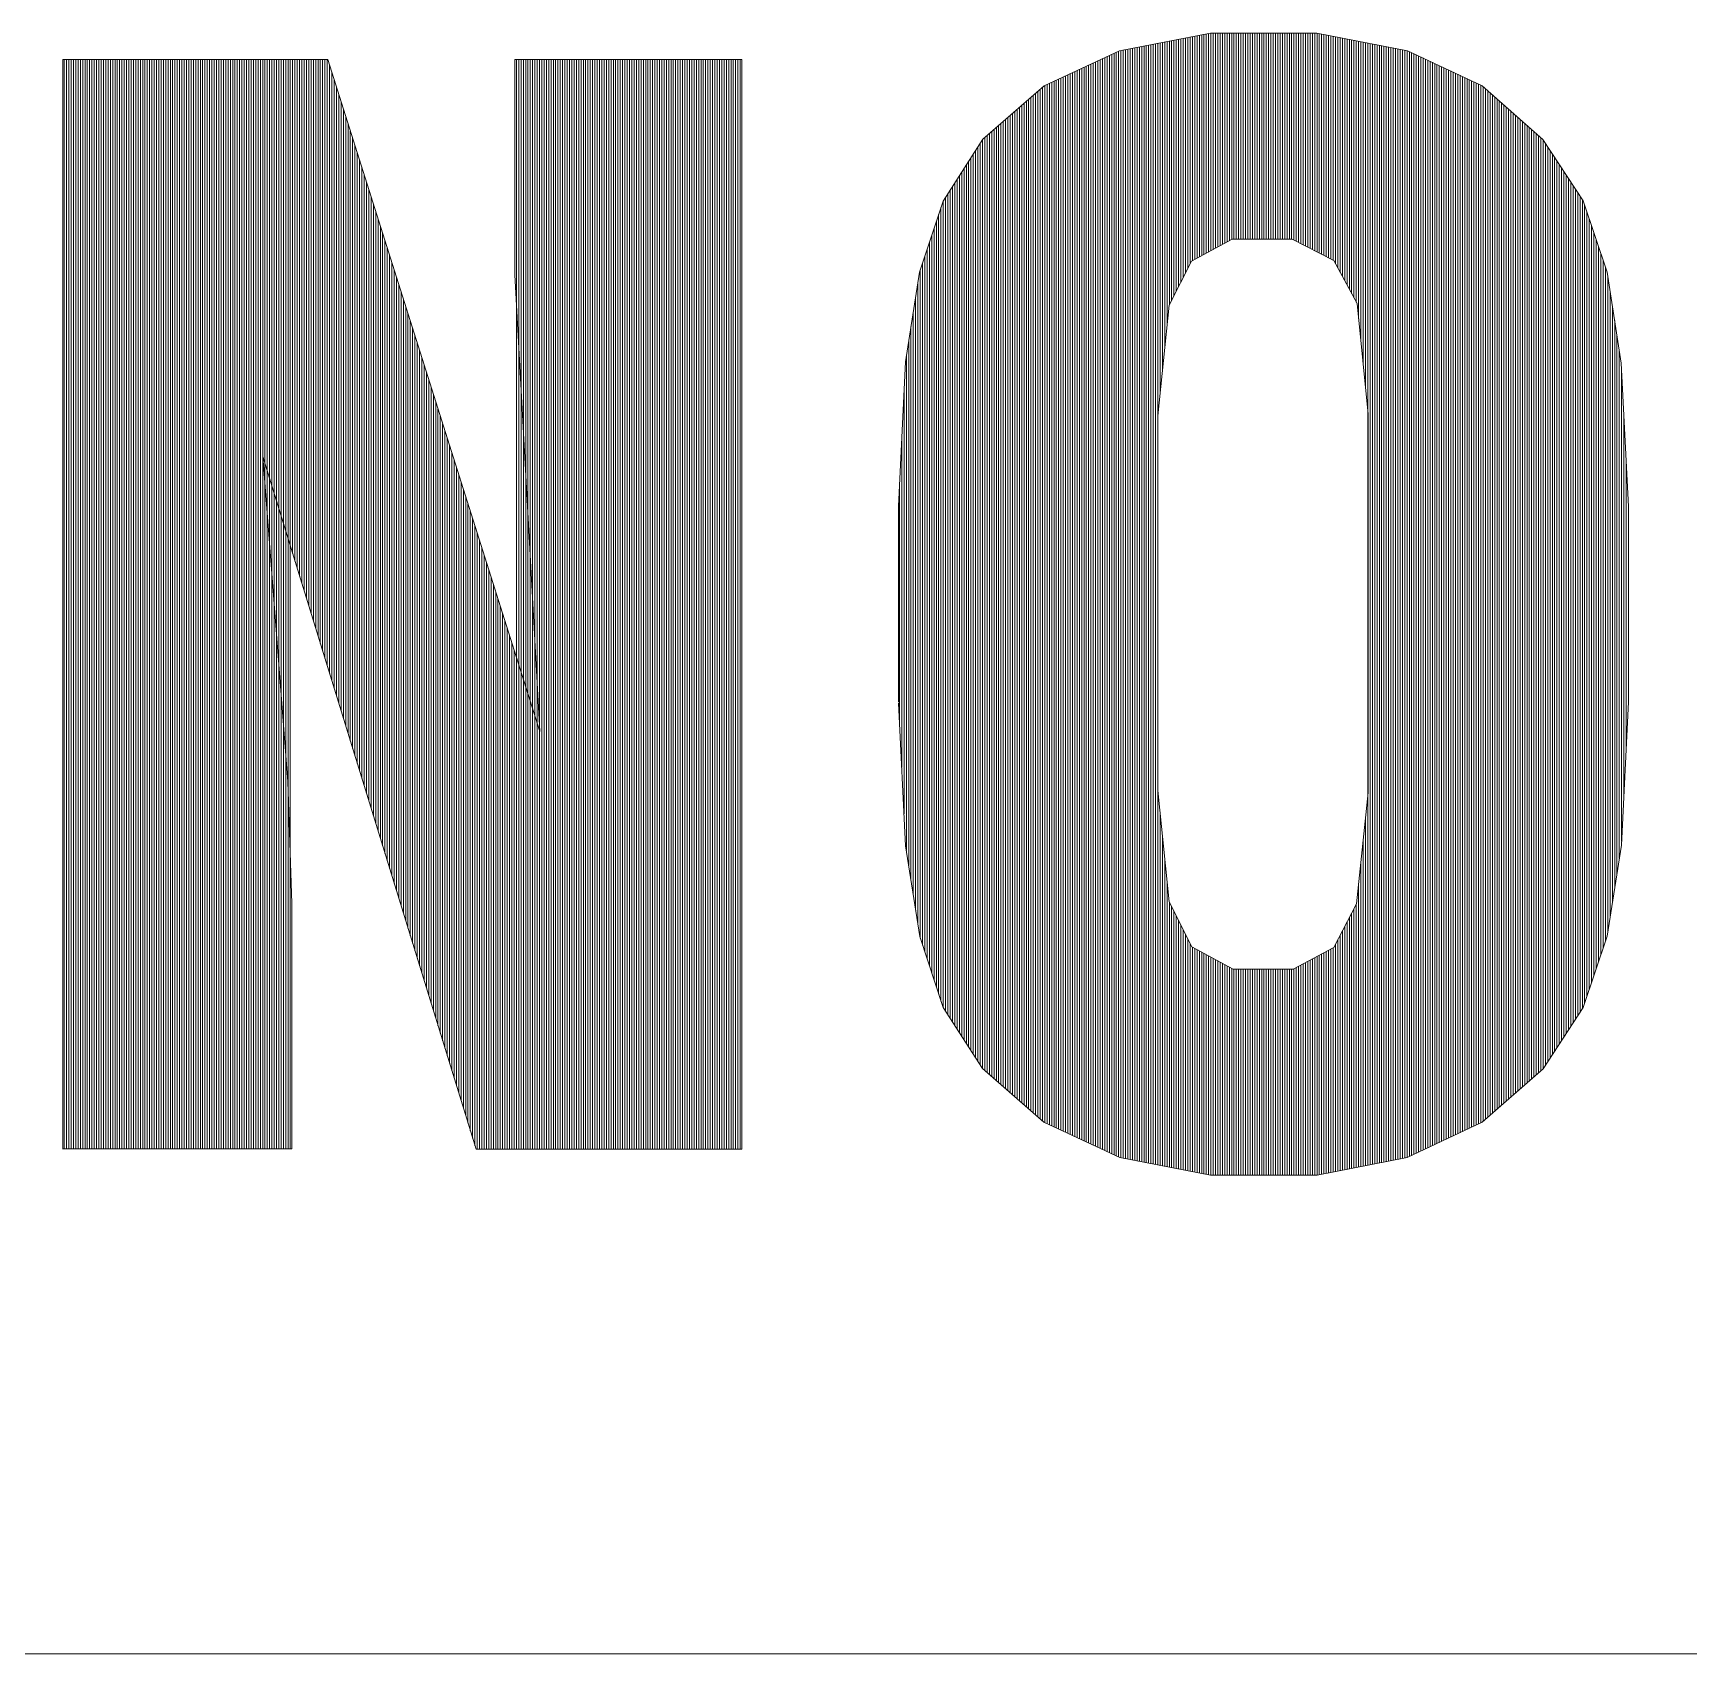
# Model space of a CAD drawing. Header units: millimetres. Extents: x -753 to 90, y 56274 to 56868.
# Drawn here: x -32.506 to -28.74, y 56334.714 to 56338.4 of the extents above; entities that cross this region are included whole.
import ezdxf

# ---------------------------------------------------------------- set-up
doc = ezdxf.new("R2010")
doc.units = ezdxf.units.MM
doc.linetypes.add('XKITLINE00', pattern=[0])
doc.layers.add('Outro tipo de objeto', color=7, linetype='Continuous', lineweight=0)

msp = doc.modelspace()

# ---------------------------------------------------------------- linework, layer by layer
at = {"layer": 'Outro tipo de objeto', "color": 7, "linetype": 'XKITLINE00', "lineweight": 0}
for p, q in [((-30.0349, 56338.3595), (-29.8282, 56338.3998)), ((-29.8901, 56337.8443), (-29.8901, 56338.3877)), ((-29.8849, 56337.8546), (-29.8849, 56338.3887)), ((-29.8796, 56337.8649), (-29.8796, 56338.3898)), ((-29.8744, 56337.8752), (-29.8744, 56338.3908)), ((-29.8691, 56337.8826), (-29.8691, 56338.3918)), ((-29.8639, 56337.8855), (-29.8639, 56338.3928)), ((-29.8586, 56337.8883), (-29.8586, 56338.3939)), ((-29.8534, 56337.8911), (-29.8534, 56338.3949)), ((-29.8481, 56337.8939), (-29.8481, 56338.3959)), ((-29.8429, 56337.8968), (-29.8429, 56338.3969)), ((-29.8376, 56337.8996), (-29.8376, 56338.398)), ((-29.8324, 56337.9024), (-29.8324, 56338.399)), ((-29.8282, 56338.3998), (-29.5865, 56338.3998)), ((-29.8272, 56337.9052), (-29.8272, 56338.3998)), ((-29.8219, 56337.9081), (-29.8219, 56338.3998)), ((-29.8167, 56337.9109), (-29.8167, 56338.3998)), ((-29.8114, 56337.9137), (-29.8114, 56338.3998)), ((-29.8062, 56337.9166), (-29.8062, 56338.3998)), ((-29.8009, 56337.9194), (-29.8009, 56338.3998)), ((-29.7957, 56337.9222), (-29.7957, 56338.3998)), ((-29.7904, 56337.925), (-29.7904, 56338.3998)), ((-29.7852, 56337.9279), (-29.7852, 56338.3998)), ((-29.7799, 56337.9307), (-29.7799, 56338.3998)), ((-29.7747, 56337.9312), (-29.7747, 56338.3998)), ((-29.7694, 56337.9312), (-29.7694, 56338.3998)), ((-29.7642, 56337.9312), (-29.7642, 56338.3998)), ((-29.7589, 56337.9312), (-29.7589, 56338.3998)), ((-29.7537, 56337.9312), (-29.7537, 56338.3998)), ((-29.7485, 56337.9312), (-29.7485, 56338.3998)), ((-29.7432, 56337.9312), (-29.7432, 56338.3998)), ((-29.738, 56337.9312), (-29.738, 56338.3998)), ((-29.7327, 56337.9312), (-29.7327, 56338.3998)), ((-29.7275, 56337.9312), (-29.7275, 56338.3998)), ((-29.7222, 56337.9312), (-29.7222, 56338.3998)), ((-29.717, 56337.9312), (-29.717, 56338.3998)), ((-29.7117, 56337.9312), (-29.7117, 56338.3998)), ((-29.7065, 56337.9312), (-29.7065, 56338.3998)), ((-29.7012, 56337.9312), (-29.7012, 56338.3998)), ((-29.696, 56337.9312), (-29.696, 56338.3998)), ((-29.6907, 56337.9312), (-29.6907, 56338.3998)), ((-29.6855, 56337.9312), (-29.6855, 56338.3998)), ((-29.6802, 56337.9312), (-29.6802, 56338.3998)), ((-29.675, 56337.9312), (-29.675, 56338.3998)), ((-29.6697, 56337.9312), (-29.6697, 56338.3998)), ((-29.6645, 56337.9312), (-29.6645, 56338.3998)), ((-29.6593, 56337.9312), (-29.6593, 56338.3998)), ((-29.654, 56337.9312), (-29.654, 56338.3998)), ((-29.6488, 56337.9312), (-29.6488, 56338.3998)), ((-29.6435, 56337.9312), (-29.6435, 56338.3998)), ((-29.6383, 56337.9291), (-29.6383, 56338.3998)), ((-29.633, 56337.9264), (-29.633, 56338.3998)), ((-29.6278, 56337.9237), (-29.6278, 56338.3998)), ((-29.6225, 56337.921), (-29.6225, 56338.3998)), ((-29.6173, 56337.9183), (-29.6173, 56338.3998)), ((-29.612, 56337.9156), (-29.612, 56338.3998)), ((-29.6068, 56337.9129), (-29.6068, 56338.3998)), ((-29.6015, 56337.9102), (-29.6015, 56338.3998)), ((-29.5963, 56337.9075), (-29.5963, 56338.3998)), ((-29.591, 56337.9048), (-29.591, 56338.3998)), ((-29.5865, 56338.3998), (-29.3797, 56338.3598)), ((-29.5858, 56337.9021), (-29.5858, 56338.3997)), ((-29.5806, 56338.3986), (-29.5806, 56338.3986)), ((-29.5806, 56337.8994), (-29.5806, 56338.3986)), ((-29.5753, 56337.8966), (-29.5753, 56338.3976)), ((-29.5701, 56337.8939), (-29.5701, 56338.3966)), ((-29.5648, 56337.8912), (-29.5648, 56338.3956)), ((-29.5596, 56337.8885), (-29.5596, 56338.3946)), ((-29.5543, 56337.8858), (-29.5543, 56338.3936)), ((-29.5491, 56337.8831), (-29.5491, 56338.3926)), ((-29.5438, 56337.8751), (-29.5438, 56338.3915)), ((-29.5386, 56337.8654), (-29.5386, 56338.3905)), ((-29.5386, 56338.3905), (-29.5386, 56338.3905)), ((-29.5333, 56337.8558), (-29.5333, 56338.3895)), ((-29.5333, 56338.3895), (-29.5333, 56338.3895)), ((-29.5281, 56337.8462), (-29.5281, 56338.3885)), ((-30.2063, 56338.2799), (-30.0349, 56338.3595)), ((-30.0528, 56335.8515), (-30.0528, 56338.3512)), ((-30.0475, 56335.8491), (-30.0475, 56338.3537)), ((-30.0423, 56335.8466), (-30.0423, 56338.3561)), ((-30.037, 56335.8442), (-30.037, 56338.3585)), ((-30.0318, 56335.8425), (-30.0318, 56338.3601)), ((-30.0265, 56335.8415), (-30.0265, 56338.3611)), ((-30.0213, 56335.8404), (-30.0213, 56338.3622)), ((-30.016, 56338.3632), (-30.016, 56338.3632)), ((-30.016, 56335.8394), (-30.016, 56338.3632)), ((-30.0108, 56335.8384), (-30.0108, 56338.3642)), ((-30.0056, 56335.8374), (-30.0056, 56338.3652)), ((-30.0003, 56338.3662), (-30.0003, 56338.3662)), ((-30.0003, 56335.8363), (-30.0003, 56338.3662)), ((-29.9951, 56335.8353), (-29.9951, 56338.3673)), ((-29.9898, 56335.8343), (-29.9898, 56338.3683)), ((-29.9846, 56335.8333), (-29.9846, 56338.3693)), ((-29.9793, 56335.8322), (-29.9793, 56338.3703)), ((-29.9741, 56335.8312), (-29.9741, 56338.3714)), ((-29.9688, 56335.8302), (-29.9688, 56338.3724)), ((-29.9636, 56335.8292), (-29.9636, 56338.3734)), ((-29.9583, 56335.8281), (-29.9583, 56338.3744)), ((-29.9531, 56338.3755), (-29.9531, 56338.3755)), ((-29.9531, 56335.8271), (-29.9531, 56338.3755)), ((-29.9478, 56335.8261), (-29.9478, 56338.3765)), ((-29.9426, 56337.5805), (-29.9426, 56338.3775)), ((-29.9373, 56337.6322), (-29.9373, 56338.3785)), ((-29.9321, 56337.6839), (-29.9321, 56338.3795)), ((-29.9321, 56338.3795), (-29.9321, 56338.3795)), ((-29.9268, 56337.7355), (-29.9268, 56338.3806)), ((-29.9216, 56337.7825), (-29.9216, 56338.3816)), ((-29.9164, 56337.7928), (-29.9164, 56338.3826)), ((-29.9111, 56337.8031), (-29.9111, 56338.3836)), ((-29.9111, 56338.3836), (-29.9111, 56338.3836)), ((-29.9059, 56337.8134), (-29.9059, 56338.3847)), ((-29.9006, 56337.8237), (-29.9006, 56338.3857)), ((-29.8954, 56337.834), (-29.8954, 56338.3867)), ((-29.8954, 56338.3867), (-29.8954, 56338.3867)), ((-29.5228, 56337.8365), (-29.5228, 56338.3875)), ((-29.5176, 56337.8269), (-29.5176, 56338.3865)), ((-29.5123, 56337.8172), (-29.5123, 56338.3855)), ((-29.5071, 56337.8076), (-29.5071, 56338.3844)), ((-29.5018, 56337.7979), (-29.5018, 56338.3834)), ((-29.4966, 56337.7883), (-29.4966, 56338.3824)), ((-29.4966, 56338.3824), (-29.4966, 56338.3824)), ((-29.4914, 56337.7501), (-29.4914, 56338.3814)), ((-29.4914, 56338.3814), (-29.4914, 56338.3814)), ((-29.4861, 56337.6978), (-29.4861, 56338.3804)), ((-29.4809, 56337.6455), (-29.4809, 56338.3794)), ((-29.4809, 56338.3794), (-29.4809, 56338.3794)), ((-29.4756, 56337.5932), (-29.4756, 56338.3784)), ((-29.4704, 56335.8255), (-29.4704, 56338.3773)), ((-29.4651, 56335.8265), (-29.4651, 56338.3763)), ((-29.4599, 56335.8275), (-29.4599, 56338.3753)), ((-29.4546, 56335.8286), (-29.4546, 56338.3743)), ((-29.4494, 56335.8296), (-29.4494, 56338.3733)), ((-29.4441, 56335.8306), (-29.4441, 56338.3723)), ((-29.4389, 56335.8317), (-29.4389, 56338.3713)), ((-29.4336, 56335.8327), (-29.4336, 56338.3702)), ((-29.4284, 56335.8337), (-29.4284, 56338.3692)), ((-29.4231, 56335.8348), (-29.4231, 56338.3682)), ((-29.4179, 56335.8358), (-29.4179, 56338.3672)), ((-29.4126, 56335.8369), (-29.4126, 56338.3662)), ((-29.4074, 56335.8379), (-29.4074, 56338.3652)), ((-29.4022, 56335.8389), (-29.4022, 56338.3642)), ((-29.3969, 56335.84), (-29.3969, 56338.3631)), ((-29.3917, 56335.841), (-29.3917, 56338.3621)), ((-29.3864, 56335.842), (-29.3864, 56338.3611)), ((-29.3812, 56335.8431), (-29.3812, 56338.3601)), ((-29.3797, 56338.3598), (-29.2099, 56338.2801)), ((-29.3759, 56335.8454), (-29.3759, 56338.3581)), ((-29.3707, 56335.8478), (-29.3707, 56338.3556)), ((-29.3654, 56335.8503), (-29.3654, 56338.3531)), ((-29.3602, 56335.8528), (-29.3602, 56338.3507)), ((-32.4379, 56335.8623), (-32.4379, 56338.34)), ((-32.4379, 56338.34), (-31.8356, 56338.34)), ((-32.4349, 56335.8628), (-32.4349, 56338.34)), ((-32.4296, 56335.8628), (-32.4296, 56338.34)), ((-32.4244, 56335.8628), (-32.4244, 56338.34)), ((-32.4191, 56335.8628), (-32.4191, 56338.34)), ((-32.4139, 56335.8628), (-32.4139, 56338.34)), ((-32.4086, 56335.8628), (-32.4086, 56338.34)), ((-32.4034, 56335.8628), (-32.4034, 56338.34)), ((-32.3981, 56335.8628), (-32.3981, 56338.34)), ((-32.3929, 56335.8628), (-32.3929, 56338.34)), ((-32.3876, 56335.8628), (-32.3876, 56338.34)), ((-32.3824, 56335.8628), (-32.3824, 56338.34)), ((-32.3772, 56335.8628), (-32.3772, 56338.34)), ((-32.3719, 56335.8628), (-32.3719, 56338.34)), ((-32.3667, 56335.8628), (-32.3667, 56338.34)), ((-32.3614, 56335.8628), (-32.3614, 56338.34)), ((-32.3562, 56335.8628), (-32.3562, 56338.34)), ((-32.3509, 56335.8628), (-32.3509, 56338.34)), ((-32.3457, 56335.8628), (-32.3457, 56338.34)), ((-32.3404, 56335.8628), (-32.3404, 56338.34)), ((-32.3352, 56335.8628), (-32.3352, 56338.34)), ((-32.3299, 56335.8628), (-32.3299, 56338.34)), ((-32.3247, 56335.8628), (-32.3247, 56338.34)), ((-32.3194, 56335.8628), (-32.3194, 56338.34)), ((-32.3142, 56335.8628), (-32.3142, 56338.34)), ((-32.3089, 56335.8628), (-32.3089, 56338.34)), ((-32.3037, 56335.8628), (-32.3037, 56338.34)), ((-32.2985, 56335.8628), (-32.2985, 56338.34)), ((-32.2932, 56335.8628), (-32.2932, 56338.34)), ((-32.288, 56335.8628), (-32.288, 56338.34)), ((-32.2827, 56335.8628), (-32.2827, 56338.34)), ((-32.2775, 56335.8628), (-32.2775, 56338.34)), ((-32.2722, 56335.8628), (-32.2722, 56338.34)), ((-32.267, 56335.8628), (-32.267, 56338.34)), ((-32.2617, 56335.8628), (-32.2617, 56338.34)), ((-32.2565, 56335.8628), (-32.2565, 56338.34)), ((-32.2512, 56335.8628), (-32.2512, 56338.34)), ((-32.246, 56335.8628), (-32.246, 56338.34)), ((-32.2407, 56335.8628), (-32.2407, 56338.34)), ((-32.2355, 56335.8628), (-32.2355, 56338.34)), ((-32.2302, 56335.8628), (-32.2302, 56338.34)), ((-32.225, 56335.8628), (-32.225, 56338.34)), ((-32.2197, 56335.8628), (-32.2197, 56338.34)), ((-32.2145, 56335.8628), (-32.2145, 56338.34)), ((-32.2093, 56335.8628), (-32.2093, 56338.34)), ((-32.204, 56335.8628), (-32.204, 56338.34)), ((-32.1988, 56335.8628), (-32.1988, 56338.34)), ((-32.1935, 56335.8628), (-32.1935, 56338.34)), ((-32.1883, 56335.8628), (-32.1883, 56338.34)), ((-32.183, 56335.8628), (-32.183, 56338.34)), ((-32.1778, 56335.8628), (-32.1778, 56338.34)), ((-32.1725, 56335.8628), (-32.1725, 56338.34)), ((-32.1673, 56335.8628), (-32.1673, 56338.34)), ((-32.162, 56335.8628), (-32.162, 56338.34)), ((-32.1568, 56335.8628), (-32.1568, 56338.34)), ((-32.1515, 56335.8628), (-32.1515, 56338.34)), ((-32.1463, 56335.8628), (-32.1463, 56338.34)), ((-32.141, 56335.8628), (-32.141, 56338.34)), ((-32.1358, 56335.8628), (-32.1358, 56338.34)), ((-32.1306, 56335.8628), (-32.1306, 56338.34)), ((-32.1253, 56335.8628), (-32.1253, 56338.34)), ((-32.1201, 56335.8628), (-32.1201, 56338.34)), ((-32.1148, 56335.8628), (-32.1148, 56338.34)), ((-32.1096, 56335.8628), (-32.1096, 56338.34)), ((-32.1043, 56335.8628), (-32.1043, 56338.34)), ((-32.0991, 56335.8628), (-32.0991, 56338.34)), ((-32.0938, 56335.8628), (-32.0938, 56338.34)), ((-32.0886, 56335.8628), (-32.0886, 56338.34)), ((-32.0833, 56335.8628), (-32.0833, 56338.34)), ((-32.0781, 56335.8628), (-32.0781, 56338.34)), ((-32.0728, 56335.8628), (-32.0728, 56338.34)), ((-32.0676, 56335.8628), (-32.0676, 56338.34)), ((-32.0623, 56335.8628), (-32.0623, 56338.34)), ((-32.0571, 56335.8628), (-32.0571, 56338.34)), ((-32.0518, 56335.8628), (-32.0518, 56338.34)), ((-32.0466, 56335.8628), (-32.0466, 56338.34)), ((-32.0414, 56335.8628), (-32.0414, 56338.34)), ((-32.0361, 56335.8628), (-32.0361, 56338.34)), ((-32.0309, 56335.8628), (-32.0309, 56338.34)), ((-32.0256, 56335.8628), (-32.0256, 56338.34)), ((-32.0204, 56335.8628), (-32.0204, 56338.34)), ((-32.0151, 56335.8628), (-32.0151, 56338.34)), ((-32.0099, 56335.8628), (-32.0099, 56338.34)), ((-32.0046, 56335.8628), (-32.0046, 56338.34)), ((-31.9994, 56335.8628), (-31.9994, 56338.34)), ((-31.9941, 56335.8628), (-31.9941, 56338.34)), ((-31.9889, 56335.8628), (-31.9889, 56338.34)), ((-31.9836, 56335.8628), (-31.9836, 56338.34)), ((-31.9784, 56335.8628), (-31.9784, 56338.34)), ((-31.9731, 56335.8628), (-31.9731, 56338.34)), ((-31.9679, 56335.8628), (-31.9679, 56338.34)), ((-31.9626, 56335.8628), (-31.9626, 56338.34)), ((-31.9574, 56335.8628), (-31.9574, 56338.34)), ((-31.9522, 56335.8628), (-31.9522, 56338.34)), ((-31.9469, 56335.8628), (-31.9469, 56338.34)), ((-31.9417, 56335.8628), (-31.9417, 56338.34)), ((-31.9364, 56335.8628), (-31.9364, 56338.34)), ((-31.9312, 56335.8628), (-31.9312, 56338.34)), ((-31.9259, 56335.8628), (-31.9259, 56338.34)), ((-31.9207, 56335.8628), (-31.9207, 56338.34)), ((-31.9154, 56337.2164), (-31.9154, 56338.34)), ((-31.9102, 56337.1994), (-31.9102, 56338.34)), ((-31.9049, 56337.1823), (-31.9049, 56338.34)), ((-31.8997, 56337.1653), (-31.8997, 56338.34)), ((-31.8944, 56337.1482), (-31.8944, 56338.34)), ((-31.8892, 56337.1312), (-31.8892, 56338.34)), ((-31.8839, 56337.1141), (-31.8839, 56338.34)), ((-31.8787, 56337.0971), (-31.8787, 56338.34)), ((-31.8735, 56337.08), (-31.8735, 56338.34)), ((-31.8682, 56337.063), (-31.8682, 56338.34)), ((-31.8682, 56337.063), (-31.8682, 56338.34)), ((-31.863, 56337.046), (-31.863, 56338.34)), ((-31.8577, 56337.0289), (-31.8577, 56338.34)), ((-31.8525, 56337.0119), (-31.8525, 56338.34)), ((-31.8472, 56336.9948), (-31.8472, 56338.34)), ((-31.842, 56336.9778), (-31.842, 56338.34)), ((-31.8367, 56336.9607), (-31.8367, 56338.34)), ((-31.8356, 56338.34), (-31.3535, 56336.8116)), ((-31.8315, 56336.9437), (-31.8315, 56338.3268)), ((-31.4099, 56337.8502), (-31.4099, 56338.34)), ((-31.4099, 56338.34), (-30.8942, 56338.34)), ((-31.4065, 56335.8617), (-31.4065, 56338.34)), ((-31.4012, 56335.8617), (-31.4012, 56338.34)), ((-31.396, 56335.8617), (-31.396, 56338.34)), ((-31.3907, 56335.8617), (-31.3907, 56338.34)), ((-31.3855, 56335.8617), (-31.3855, 56338.34)), ((-31.3802, 56335.8617), (-31.3802, 56338.34)), ((-31.375, 56335.8617), (-31.375, 56338.34)), ((-31.3697, 56335.8617), (-31.3697, 56338.34)), ((-31.3645, 56335.8617), (-31.3645, 56338.34)), ((-31.3593, 56335.8617), (-31.3593, 56338.34)), ((-31.354, 56335.8617), (-31.354, 56338.34)), ((-31.3488, 56335.8617), (-31.3488, 56338.34)), ((-31.3435, 56335.8617), (-31.3435, 56338.34)), ((-31.3383, 56335.8617), (-31.3383, 56338.34)), ((-31.333, 56335.8617), (-31.333, 56338.34)), ((-31.3278, 56335.8617), (-31.3278, 56338.34)), ((-31.3225, 56335.8617), (-31.3225, 56338.34)), ((-31.3173, 56335.8617), (-31.3173, 56338.34)), ((-31.312, 56335.8617), (-31.312, 56338.34)), ((-31.3068, 56335.8617), (-31.3068, 56338.34)), ((-31.3015, 56335.8617), (-31.3015, 56338.34)), ((-31.2963, 56335.8617), (-31.2963, 56338.34)), ((-31.291, 56335.8617), (-31.291, 56338.34)), ((-31.2858, 56335.8617), (-31.2858, 56338.34)), ((-31.2806, 56335.8617), (-31.2806, 56338.34)), ((-31.2753, 56335.8617), (-31.2753, 56338.34)), ((-31.2701, 56335.8617), (-31.2701, 56338.34)), ((-31.2648, 56335.8617), (-31.2648, 56338.34)), ((-31.2596, 56335.8617), (-31.2596, 56338.34)), ((-31.2543, 56335.8617), (-31.2543, 56338.34)), ((-31.2491, 56335.8617), (-31.2491, 56338.34)), ((-31.2438, 56335.8617), (-31.2438, 56338.34)), ((-31.2386, 56335.8617), (-31.2386, 56338.34)), ((-31.2333, 56335.8617), (-31.2333, 56338.34)), ((-31.2281, 56335.8617), (-31.2281, 56338.34)), ((-31.2228, 56335.8617), (-31.2228, 56338.34)), ((-31.2176, 56335.8617), (-31.2176, 56338.34)), ((-31.2123, 56335.8617), (-31.2123, 56338.34)), ((-31.2071, 56335.8617), (-31.2071, 56338.34)), ((-31.2018, 56335.8617), (-31.2018, 56338.34)), ((-31.1966, 56335.8617), (-31.1966, 56338.34)), ((-31.1914, 56335.8617), (-31.1914, 56338.34)), ((-31.1861, 56335.8617), (-31.1861, 56338.34)), ((-31.1809, 56335.8617), (-31.1809, 56338.34)), ((-31.1756, 56335.8617), (-31.1756, 56338.34)), ((-31.1704, 56335.8617), (-31.1704, 56338.34)), ((-31.1651, 56335.8617), (-31.1651, 56338.34)), ((-31.1599, 56335.8617), (-31.1599, 56338.34)), ((-31.1546, 56335.8617), (-31.1546, 56338.34)), ((-31.1494, 56335.8617), (-31.1494, 56338.34)), ((-31.1441, 56335.8617), (-31.1441, 56338.34)), ((-31.1389, 56335.8617), (-31.1389, 56338.34)), ((-31.1336, 56335.8617), (-31.1336, 56338.34)), ((-31.1284, 56335.8617), (-31.1284, 56338.34)), ((-31.1231, 56335.8617), (-31.1231, 56338.34)), ((-31.1179, 56335.8617), (-31.1179, 56338.34)), ((-31.1126, 56335.8617), (-31.1126, 56338.34)), ((-31.1074, 56335.8617), (-31.1074, 56338.34)), ((-31.1022, 56335.8617), (-31.1022, 56338.34)), ((-31.0969, 56335.8617), (-31.0969, 56338.34)), ((-31.0917, 56335.8617), (-31.0917, 56338.34)), ((-31.0864, 56335.8617), (-31.0864, 56338.34)), ((-31.0812, 56335.8617), (-31.0812, 56338.34)), ((-31.0759, 56335.8617), (-31.0759, 56338.34)), ((-31.0707, 56335.8617), (-31.0707, 56338.34)), ((-31.0654, 56335.8617), (-31.0654, 56338.34)), ((-31.0602, 56335.8617), (-31.0602, 56338.34)), ((-31.0549, 56335.8617), (-31.0549, 56338.34)), ((-31.0497, 56335.8617), (-31.0497, 56338.34)), ((-31.0444, 56335.8617), (-31.0444, 56338.34)), ((-31.0392, 56335.8617), (-31.0392, 56338.34)), ((-31.0339, 56335.8617), (-31.0339, 56338.34)), ((-31.0287, 56335.8617), (-31.0287, 56338.34)), ((-31.0235, 56335.8617), (-31.0235, 56338.34)), ((-31.0182, 56335.8617), (-31.0182, 56338.34)), ((-31.013, 56335.8617), (-31.013, 56338.34)), ((-31.0077, 56335.8617), (-31.0077, 56338.34)), ((-31.0025, 56335.8617), (-31.0025, 56338.34)), ((-30.9972, 56335.8617), (-30.9972, 56338.34)), ((-30.992, 56335.8617), (-30.992, 56338.34)), ((-30.9867, 56335.8617), (-30.9867, 56338.34)), ((-30.9815, 56335.8617), (-30.9815, 56338.34)), ((-30.9762, 56335.8617), (-30.9762, 56338.34)), ((-30.971, 56335.8617), (-30.971, 56338.34)), ((-30.9657, 56335.8617), (-30.9657, 56338.34)), ((-30.9605, 56335.8617), (-30.9605, 56338.34)), ((-30.9552, 56335.8617), (-30.9552, 56338.34)), ((-30.95, 56335.8617), (-30.95, 56338.34)), ((-30.9447, 56335.8617), (-30.9447, 56338.34)), ((-30.9395, 56335.8617), (-30.9395, 56338.34)), ((-30.9343, 56335.8617), (-30.9343, 56338.34)), ((-30.929, 56335.8617), (-30.929, 56338.34)), ((-30.9238, 56335.8617), (-30.9238, 56338.34)), ((-30.9185, 56335.8617), (-30.9185, 56338.34)), ((-30.9133, 56335.8617), (-30.9133, 56338.34)), ((-30.908, 56335.8617), (-30.908, 56338.34)), ((-30.9028, 56335.8617), (-30.9028, 56338.34)), ((-30.8975, 56335.8617), (-30.8975, 56338.34)), ((-30.8942, 56338.34), (-30.8942, 56335.8617)), ((-30.1315, 56335.8882), (-30.1315, 56338.3147)), ((-30.1262, 56335.8858), (-30.1262, 56338.3171)), ((-30.121, 56335.8833), (-30.121, 56338.3195)), ((-30.1157, 56335.8809), (-30.1157, 56338.322)), ((-30.1105, 56335.8784), (-30.1105, 56338.3244)), ((-30.1052, 56335.876), (-30.1052, 56338.3268)), ((-30.1, 56335.8735), (-30.1, 56338.3293)), ((-30.0947, 56335.8711), (-30.0947, 56338.3317)), ((-30.0895, 56335.8686), (-30.0895, 56338.3342)), ((-30.0843, 56335.8662), (-30.0843, 56338.3366)), ((-30.079, 56335.8638), (-30.079, 56338.339)), ((-30.0738, 56335.8613), (-30.0738, 56338.3415)), ((-30.0685, 56335.8589), (-30.0685, 56338.3439)), ((-30.0633, 56335.8564), (-30.0633, 56338.3463)), ((-30.058, 56335.854), (-30.058, 56338.3488)), ((-29.3549, 56335.8552), (-29.3549, 56338.3482)), ((-29.3497, 56335.8577), (-29.3497, 56338.3457)), ((-29.3444, 56335.8601), (-29.3444, 56338.3433)), ((-29.3392, 56335.8626), (-29.3392, 56338.3408)), ((-29.3339, 56335.8651), (-29.3339, 56338.3384)), ((-29.3287, 56338.3359), (-29.3287, 56338.3359)), ((-29.3287, 56335.8675), (-29.3287, 56338.3359)), ((-29.3235, 56335.87), (-29.3235, 56338.3334)), ((-29.3182, 56335.8724), (-29.3182, 56338.331)), ((-29.313, 56335.8749), (-29.313, 56338.3285)), ((-29.3077, 56335.8774), (-29.3077, 56338.326)), ((-29.3025, 56335.8798), (-29.3025, 56338.3236)), ((-29.2972, 56335.8823), (-29.2972, 56338.3211)), ((-29.292, 56335.8847), (-29.292, 56338.3186)), ((-29.2867, 56335.8872), (-29.2867, 56338.3162)), ((-29.2815, 56335.8897), (-29.2815, 56338.3137)), ((-31.8262, 56336.9266), (-31.8262, 56338.3102)), ((-31.821, 56336.9096), (-31.821, 56338.2936)), ((-31.8157, 56338.2769), (-31.8157, 56338.2769)), ((-31.8157, 56336.8926), (-31.8157, 56338.2769)), ((-30.3459, 56338.1583), (-30.2063, 56338.2799)), ((-30.2102, 56335.9263), (-30.2102, 56338.2765)), ((-30.2049, 56335.9225), (-30.2049, 56338.2806)), ((-30.1997, 56335.9201), (-30.1997, 56338.283)), ((-30.1944, 56335.9176), (-30.1944, 56338.2854)), ((-30.1892, 56335.9152), (-30.1892, 56338.2879)), ((-30.1892, 56335.9152), (-30.1892, 56338.2879)), ((-30.1839, 56335.9127), (-30.1839, 56338.2903)), ((-30.1787, 56335.9103), (-30.1787, 56338.2927)), ((-30.1735, 56338.2952), (-30.1735, 56338.2952)), ((-30.1735, 56335.9078), (-30.1735, 56338.2952)), ((-30.1682, 56335.9054), (-30.1682, 56338.2976)), ((-30.163, 56335.9029), (-30.163, 56338.3)), ((-30.1577, 56335.9005), (-30.1577, 56338.3025)), ((-30.1525, 56335.898), (-30.1525, 56338.3049)), ((-30.1472, 56335.8956), (-30.1472, 56338.3074)), ((-30.142, 56335.8931), (-30.142, 56338.3098)), ((-30.1367, 56335.8907), (-30.1367, 56338.3122)), ((-29.2762, 56335.8921), (-29.2762, 56338.3113)), ((-29.271, 56335.8946), (-29.271, 56338.3088)), ((-29.2657, 56335.897), (-29.2657, 56338.3063)), ((-29.2605, 56335.8995), (-29.2605, 56338.3039)), ((-29.2552, 56335.9019), (-29.2552, 56338.3014)), ((-29.25, 56335.9044), (-29.25, 56338.2989)), ((-29.2447, 56338.2965), (-29.2447, 56338.2965)), ((-29.2447, 56335.9069), (-29.2447, 56338.2965)), ((-29.2395, 56335.9093), (-29.2395, 56338.294)), ((-29.2343, 56335.9118), (-29.2343, 56338.2916)), ((-29.229, 56335.9142), (-29.229, 56338.2891)), ((-29.2238, 56335.9167), (-29.2238, 56338.2866)), ((-29.2185, 56335.9192), (-29.2185, 56338.2842)), ((-29.2133, 56335.9216), (-29.2133, 56338.2817)), ((-29.2099, 56338.2801), (-29.072, 56338.158)), ((-29.208, 56338.2784), (-29.208, 56338.2784)), ((-29.208, 56335.9249), (-29.208, 56338.2784)), ((-31.8105, 56336.8755), (-31.8105, 56338.2603)), ((-31.8052, 56336.8585), (-31.8052, 56338.2437)), ((-30.2522, 56338.24), (-30.2522, 56338.24)), ((-30.2522, 56335.9629), (-30.2522, 56338.24)), ((-30.2469, 56335.9583), (-30.2469, 56338.2446)), ((-30.2417, 56335.9537), (-30.2417, 56338.2491)), ((-30.2364, 56335.9491), (-30.2364, 56338.2537)), ((-30.2312, 56335.9446), (-30.2312, 56338.2583)), ((-30.2259, 56335.94), (-30.2259, 56338.2628)), ((-30.2207, 56335.9354), (-30.2207, 56338.2674)), ((-30.2154, 56335.9309), (-30.2154, 56338.272)), ((-29.2028, 56335.9295), (-29.2028, 56338.2738)), ((-29.1975, 56338.2691), (-29.1975, 56338.2691)), ((-29.1975, 56335.9342), (-29.1975, 56338.2691)), ((-29.1923, 56335.9388), (-29.1923, 56338.2645)), ((-29.187, 56335.9434), (-29.187, 56338.2599)), ((-29.1818, 56335.948), (-29.1818, 56338.2552)), ((-29.1765, 56335.9526), (-29.1765, 56338.2506)), ((-29.1713, 56335.9572), (-29.1713, 56338.2459)), ((-29.166, 56335.9618), (-29.166, 56338.2413)), ((-31.8, 56336.8414), (-31.8, 56338.227)), ((-31.7947, 56336.8244), (-31.7947, 56338.2104)), ((-30.2941, 56338.2034), (-30.2941, 56338.2034)), ((-30.2941, 56335.9994), (-30.2941, 56338.2034)), ((-30.2889, 56335.9948), (-30.2889, 56338.208)), ((-30.2836, 56335.9903), (-30.2836, 56338.2126)), ((-30.2784, 56335.9857), (-30.2784, 56338.2171)), ((-30.2731, 56335.9811), (-30.2731, 56338.2217)), ((-30.2679, 56338.2263), (-30.2679, 56338.2263)), ((-30.2679, 56335.9766), (-30.2679, 56338.2263)), ((-30.2626, 56335.972), (-30.2626, 56338.2308)), ((-30.2574, 56335.9674), (-30.2574, 56338.2354)), ((-29.1608, 56335.9664), (-29.1608, 56338.2366)), ((-29.1556, 56335.971), (-29.1556, 56338.232)), ((-29.1503, 56335.9756), (-29.1503, 56338.2273)), ((-29.1451, 56335.9802), (-29.1451, 56338.2227)), ((-29.1398, 56335.9848), (-29.1398, 56338.218)), ((-29.1346, 56335.9894), (-29.1346, 56338.2134)), ((-29.1293, 56335.994), (-29.1293, 56338.2087)), ((-29.1241, 56335.9986), (-29.1241, 56338.2041)), ((-29.1188, 56336.0032), (-29.1188, 56338.1994)), ((-31.7895, 56336.8073), (-31.7895, 56338.1938)), ((-31.7843, 56336.7903), (-31.7843, 56338.1771)), ((-30.3414, 56336.0405), (-30.3414, 56338.1623)), ((-30.3361, 56336.036), (-30.3361, 56338.1668)), ((-30.3309, 56336.0314), (-30.3309, 56338.1714)), ((-30.3256, 56336.0268), (-30.3256, 56338.176)), ((-30.3204, 56336.0223), (-30.3204, 56338.1806)), ((-30.3151, 56336.0177), (-30.3151, 56338.1851)), ((-30.3099, 56336.0131), (-30.3099, 56338.1897)), ((-30.3046, 56336.0086), (-30.3046, 56338.1943)), ((-30.2994, 56336.004), (-30.2994, 56338.1988)), ((-29.1136, 56336.0078), (-29.1136, 56338.1948)), ((-29.1083, 56336.0124), (-29.1083, 56338.1902)), ((-29.1031, 56336.017), (-29.1031, 56338.1855)), ((-29.0978, 56336.0216), (-29.0978, 56338.1809)), ((-29.0926, 56336.0262), (-29.0926, 56338.1762)), ((-29.0873, 56336.0308), (-29.0873, 56338.1716)), ((-29.0821, 56336.0354), (-29.0821, 56338.1669)), ((-29.0768, 56336.04), (-29.0768, 56338.1623)), ((-31.779, 56336.7732), (-31.779, 56338.1605)), ((-31.7738, 56336.7562), (-31.7738, 56338.1439)), ((-31.7685, 56336.7392), (-31.7685, 56338.1272)), ((-30.4363, 56338.0176), (-30.3459, 56338.1583)), ((-30.3676, 56336.0776), (-30.3676, 56338.1246)), ((-30.3623, 56336.0694), (-30.3623, 56338.1327)), ((-30.3571, 56336.0613), (-30.3571, 56338.1409)), ((-30.3518, 56336.0531), (-30.3518, 56338.1491)), ((-30.3466, 56336.0451), (-30.3466, 56338.1572)), ((-29.072, 56338.158), (-28.9803, 56338.0181)), ((-29.0716, 56336.0446), (-29.0716, 56338.1574)), ((-29.0664, 56336.0527), (-29.0664, 56338.1494)), ((-29.0611, 56336.0607), (-29.0611, 56338.1414)), ((-29.0559, 56336.0688), (-29.0559, 56338.1334)), ((-29.0506, 56336.0769), (-29.0506, 56338.1254)), ((-31.7633, 56336.7221), (-31.7633, 56338.1106)), ((-31.758, 56336.7051), (-31.758, 56338.094)), ((-30.3886, 56336.1102), (-30.3886, 56338.0919)), ((-30.3833, 56336.102), (-30.3833, 56338.1001)), ((-30.3781, 56336.0939), (-30.3781, 56338.1082)), ((-30.3728, 56336.0857), (-30.3728, 56338.1164)), ((-29.0454, 56338.1174), (-29.0454, 56338.1174)), ((-29.0454, 56336.0849), (-29.0454, 56338.1174)), ((-29.0401, 56336.093), (-29.0401, 56338.1093)), ((-29.0349, 56336.101), (-29.0349, 56338.1013)), ((-29.0296, 56336.1091), (-29.0296, 56338.0933)), ((-31.7528, 56336.688), (-31.7528, 56338.0773)), ((-31.7475, 56336.671), (-31.7475, 56338.0607)), ((-30.4148, 56336.1509), (-30.4148, 56338.0511)), ((-30.4096, 56336.1427), (-30.4096, 56338.0592)), ((-30.4043, 56336.1346), (-30.4043, 56338.0674)), ((-30.3991, 56336.1264), (-30.3991, 56338.0756)), ((-30.3938, 56336.1183), (-30.3938, 56338.0837)), ((-29.0244, 56338.0853), (-29.0244, 56338.0853)), ((-29.0244, 56336.1172), (-29.0244, 56338.0853)), ((-29.0191, 56336.1252), (-29.0191, 56338.0773)), ((-29.0139, 56336.1333), (-29.0139, 56338.0693)), ((-29.0086, 56336.1413), (-29.0086, 56338.0613)), ((-29.0034, 56336.1494), (-29.0034, 56338.0533)), ((-31.7423, 56336.6539), (-31.7423, 56338.0441)), ((-31.737, 56336.6369), (-31.737, 56338.0274)), ((-30.4897, 56337.8566), (-30.4363, 56338.0176)), ((-30.4358, 56336.1835), (-30.4358, 56338.0184)), ((-30.4306, 56336.1753), (-30.4306, 56338.0266)), ((-30.4253, 56336.1672), (-30.4253, 56338.0347)), ((-30.4201, 56336.159), (-30.4201, 56338.0429)), ((-28.9981, 56336.1575), (-28.9981, 56338.0453)), ((-28.9929, 56336.1655), (-28.9929, 56338.0373)), ((-28.9876, 56336.1736), (-28.9876, 56338.0293)), ((-28.9824, 56336.1816), (-28.9824, 56338.0213)), ((-28.9803, 56338.0181), (-28.9262, 56337.8565)), ((-31.7318, 56336.6198), (-31.7318, 56338.0108)), ((-31.7265, 56336.6028), (-31.7265, 56337.9941)), ((-31.7213, 56336.5858), (-31.7213, 56337.9775)), ((-30.4463, 56336.2145), (-30.4463, 56337.9875)), ((-30.441, 56336.1986), (-30.441, 56338.0033)), ((-28.9772, 56336.1949), (-28.9772, 56338.0087)), ((-28.9719, 56336.2104), (-28.9719, 56337.993)), ((-28.9667, 56336.2259), (-28.9667, 56337.9774)), ((-31.716, 56336.5687), (-31.716, 56337.9609)), ((-31.7108, 56336.5517), (-31.7108, 56337.9442)), ((-30.462, 56336.2623), (-30.462, 56337.9401)), ((-30.4568, 56336.2464), (-30.4568, 56337.9559)), ((-30.4515, 56336.2305), (-30.4515, 56337.9717)), ((-28.9614, 56336.2414), (-28.9614, 56337.9617)), ((-28.9562, 56336.2569), (-28.9562, 56337.9461)), ((-31.7056, 56336.5346), (-31.7056, 56337.9276)), ((-31.7003, 56336.5176), (-31.7003, 56337.911)), ((-30.4725, 56336.2942), (-30.4725, 56337.9085)), ((-30.4673, 56336.2783), (-30.4673, 56337.9243)), ((-29.8711, 56337.8816), (-29.779, 56337.9312)), ((-29.779, 56337.9312), (-29.6424, 56337.9312)), ((-29.6424, 56337.9312), (-29.5479, 56337.8825)), ((-28.9509, 56336.2724), (-28.9509, 56337.9304)), ((-28.9457, 56336.288), (-28.9457, 56337.9147)), ((-28.9404, 56336.3035), (-28.9404, 56337.8991)), ((-31.6951, 56336.5005), (-31.6951, 56337.8943)), ((-31.6898, 56336.4835), (-31.6898, 56337.8777)), ((-31.6846, 56336.4664), (-31.6846, 56337.8611)), ((-30.4883, 56336.342), (-30.4883, 56337.861)), ((-30.483, 56336.326), (-30.483, 56337.8769)), ((-30.4778, 56336.3101), (-30.4778, 56337.8927)), ((-29.9222, 56337.7813), (-29.8711, 56337.8816)), ((-29.5479, 56337.8825), (-29.4949, 56337.7851)), ((-28.9352, 56336.319), (-28.9352, 56337.8834)), ((-28.9299, 56336.3345), (-28.9299, 56337.8677)), ((-31.6793, 56336.4494), (-31.6793, 56337.8444)), ((-31.6741, 56336.4324), (-31.6741, 56337.8278)), ((-31.3535, 56336.8116), (-31.4099, 56337.8502)), ((-30.5219, 56337.6524), (-30.4897, 56337.8566)), ((-30.4935, 56336.372), (-30.4935, 56337.8326)), ((-28.9262, 56337.8565), (-28.8939, 56337.6495)), ((-28.9247, 56336.354), (-28.9247, 56337.847)), ((-31.6688, 56336.4153), (-31.6688, 56337.8112)), ((-31.6636, 56336.3983), (-31.6636, 56337.7945)), ((-30.4988, 56336.4058), (-30.4988, 56337.7993)), ((-29.4949, 56337.7851), (-29.4696, 56337.5333)), ((-28.9194, 56336.3877), (-28.9194, 56337.8133)), ((-31.6583, 56336.3812), (-31.6583, 56337.7779)), ((-31.6531, 56336.3642), (-31.6531, 56337.7613)), ((-30.504, 56336.4396), (-30.504, 56337.7659)), ((-29.9477, 56337.5297), (-29.9222, 56337.7813)), ((-28.9142, 56336.4214), (-28.9142, 56337.7796)), ((-31.6478, 56336.3471), (-31.6478, 56337.7446)), ((-31.6426, 56337.728), (-31.6426, 56337.728)), ((-31.6426, 56336.3301), (-31.6426, 56337.728)), ((-31.6373, 56336.313), (-31.6373, 56337.7114)), ((-30.5093, 56336.4733), (-30.5093, 56337.7326)), ((-28.9089, 56336.4551), (-28.9089, 56337.746)), ((-28.9037, 56336.4889), (-28.9037, 56337.7123)), ((-31.6321, 56337.6947), (-31.6321, 56337.6947)), ((-31.6321, 56336.296), (-31.6321, 56337.6947)), ((-31.6268, 56336.279), (-31.6268, 56337.6781)), ((-30.5145, 56336.5071), (-30.5145, 56337.6992)), ((-28.8985, 56336.5226), (-28.8985, 56337.6787)), ((-31.6216, 56337.6615), (-31.6216, 56337.6615)), ((-31.6216, 56336.2619), (-31.6216, 56337.6615)), ((-31.6164, 56336.2449), (-31.6164, 56337.6448)), ((-30.5377, 56337.3243), (-30.5219, 56337.6524)), ((-30.5197, 56336.5409), (-30.5197, 56337.6659)), ((-28.8939, 56337.6495), (-28.8772, 56337.323)), ((-28.8932, 56336.5622), (-28.8932, 56337.6358)), ((-28.8932, 56337.6358), (-28.8932, 56337.6358)), ((-31.6111, 56336.2278), (-31.6111, 56337.6282)), ((-31.6059, 56336.2108), (-31.6059, 56337.6116)), ((-31.6006, 56336.1937), (-31.6006, 56337.5949)), ((-31.5954, 56336.1767), (-31.5954, 56337.5783)), ((-31.5901, 56336.1596), (-31.5901, 56337.5616)), ((-30.525, 56336.6244), (-30.525, 56337.5877)), ((-31.5849, 56336.1426), (-31.5849, 56337.545)), ((-31.5796, 56336.1256), (-31.5796, 56337.5284)), ((-29.9477, 56336.6782), (-29.9477, 56337.5297)), ((-29.4696, 56337.5333), (-29.4696, 56336.6733)), ((-28.888, 56336.6662), (-28.888, 56337.5331)), ((-31.5744, 56336.1085), (-31.5744, 56337.5117)), ((-31.5744, 56337.5117), (-31.5744, 56337.5117)), ((-31.5691, 56336.0915), (-31.5691, 56337.4951)), ((-31.5639, 56336.0744), (-31.5639, 56337.4785)), ((-31.5639, 56337.4785), (-31.5639, 56337.4785)), ((-31.5586, 56336.0574), (-31.5586, 56337.4618)), ((-30.5302, 56336.731), (-30.5302, 56337.4789)), ((-31.4984, 56335.8617), (-31.9834, 56337.4371)), ((-31.9834, 56337.4371), (-31.926, 56336.6977)), ((-31.5534, 56336.0403), (-31.5534, 56337.4452)), ((-31.5534, 56337.4452), (-31.5534, 56337.4452)), ((-31.5481, 56336.0233), (-31.5481, 56337.4286)), ((-31.5429, 56336.0062), (-31.5429, 56337.4119)), ((-28.8827, 56336.7702), (-28.8827, 56337.4305)), ((-28.8827, 56337.4305), (-28.8827, 56337.4305)), ((-31.5376, 56335.9892), (-31.5376, 56337.3953)), ((-31.5324, 56335.9722), (-31.5324, 56337.3787)), ((-31.5272, 56335.9551), (-31.5272, 56337.362)), ((-31.5219, 56335.9381), (-31.5219, 56337.3454)), ((-30.5355, 56336.8375), (-30.5355, 56337.37)), ((-31.5167, 56335.921), (-31.5167, 56337.3288)), ((-31.5114, 56335.904), (-31.5114, 56337.3121)), ((-30.5377, 56336.8784), (-30.5377, 56337.3243)), ((-28.8775, 56336.8742), (-28.8775, 56337.3279)), ((-28.8772, 56337.323), (-28.8772, 56336.8791)), ((-31.5062, 56335.8869), (-31.5062, 56337.2955)), ((-31.5062, 56337.2955), (-31.5062, 56337.2955)), ((-31.5009, 56335.8699), (-31.5009, 56337.2789)), ((-31.4957, 56335.8617), (-31.4957, 56337.2622)), ((-31.4904, 56335.8617), (-31.4904, 56337.2456)), ((-31.4852, 56335.8617), (-31.4852, 56337.229)), ((-31.4799, 56335.8617), (-31.4799, 56337.2123)), ((-31.4747, 56335.8617), (-31.4747, 56337.1957)), ((-31.4694, 56335.8617), (-31.4694, 56337.1791)), ((-31.4642, 56335.8617), (-31.4642, 56337.1624)), ((-31.4589, 56335.8617), (-31.4589, 56337.1458)), ((-31.4537, 56335.8617), (-31.4537, 56337.1292)), ((-31.4485, 56335.8617), (-31.4485, 56337.1125)), ((-31.4432, 56335.8617), (-31.4432, 56337.0959)), ((-31.438, 56335.8617), (-31.438, 56337.0792)), ((-31.4327, 56335.8617), (-31.4327, 56337.0626)), ((-31.4275, 56335.8617), (-31.4275, 56337.046)), ((-31.4222, 56335.8617), (-31.4222, 56337.0293)), ((-31.417, 56335.8617), (-31.417, 56337.0127)), ((-31.4117, 56335.8617), (-31.4117, 56336.9961)), ((-30.5214, 56336.5516), (-30.5374, 56336.8765)), ((-28.8772, 56336.8791), (-28.8936, 56336.5535)), ((-31.926, 56336.6977), (-31.9172, 56336.4209)), ((-29.9221, 56336.4246), (-29.9479, 56336.6774)), ((-29.4696, 56336.6733), (-29.4959, 56336.42)), ((-29.9426, 56335.8251), (-29.9426, 56336.6251)), ((-29.4756, 56335.8244), (-29.4756, 56336.6154)), ((-30.4894, 56336.3453), (-30.5214, 56336.5516)), ((-29.9373, 56335.824), (-29.9373, 56336.5736)), ((-29.4809, 56335.8234), (-29.4809, 56336.5648)), ((-28.8936, 56336.5535), (-28.9258, 56336.3467)), ((-29.9321, 56335.823), (-29.9321, 56336.5221)), ((-29.4861, 56335.8223), (-29.4861, 56336.5142)), ((-29.9268, 56335.822), (-29.9268, 56336.4706)), ((-29.4914, 56335.8213), (-29.4914, 56336.4637)), ((-31.9172, 56336.4209), (-31.9172, 56335.8628)), ((-29.8708, 56336.322), (-29.9221, 56336.4246)), ((-29.9216, 56335.821), (-29.9216, 56336.4235)), ((-29.9164, 56335.8199), (-29.9164, 56336.413)), ((-29.9111, 56335.8189), (-29.9111, 56336.4025)), ((-29.9059, 56335.8179), (-29.9059, 56336.392)), ((-29.4959, 56336.42), (-29.5478, 56336.3207)), ((-29.5071, 56335.8182), (-29.5071, 56336.3985)), ((-29.5018, 56335.8192), (-29.5018, 56336.4086)), ((-29.4966, 56335.8203), (-29.4966, 56336.4186)), ((-29.9006, 56335.8169), (-29.9006, 56336.3815)), ((-29.8954, 56335.8158), (-29.8954, 56336.371)), ((-29.8901, 56335.8148), (-29.8901, 56336.3606)), ((-29.5281, 56335.8141), (-29.5281, 56336.3584)), ((-29.5228, 56335.8151), (-29.5228, 56336.3684)), ((-29.5176, 56335.8161), (-29.5176, 56336.3785)), ((-29.5123, 56335.8172), (-29.5123, 56336.3885)), ((-30.4363, 56336.1843), (-30.4894, 56336.3453)), ((-29.8849, 56335.8138), (-29.8849, 56336.3501)), ((-29.8796, 56335.8128), (-29.8796, 56336.3396)), ((-29.8744, 56335.8117), (-29.8744, 56336.3291)), ((-29.7766, 56336.271), (-29.8708, 56336.322)), ((-29.8691, 56335.8107), (-29.8691, 56336.3211)), ((-29.8639, 56335.8097), (-29.8639, 56336.3183)), ((-29.5478, 56336.3207), (-29.6401, 56336.271)), ((-29.5543, 56335.8089), (-29.5543, 56336.3172)), ((-29.5491, 56335.8099), (-29.5491, 56336.32)), ((-29.5438, 56335.8109), (-29.5438, 56336.3282)), ((-29.5386, 56335.812), (-29.5386, 56336.3383)), ((-29.5333, 56335.813), (-29.5333, 56336.3483)), ((-28.9258, 56336.3467), (-28.9808, 56336.1841)), ((-29.8586, 56335.8087), (-29.8586, 56336.3154)), ((-29.8534, 56335.8076), (-29.8534, 56336.3126)), ((-29.8481, 56335.8066), (-29.8481, 56336.3097)), ((-29.8429, 56335.8056), (-29.8429, 56336.3069)), ((-29.8376, 56335.8046), (-29.8376, 56336.3041)), ((-29.8324, 56335.8035), (-29.8324, 56336.3012)), ((-29.8272, 56335.8027), (-29.8272, 56336.2984)), ((-29.8219, 56335.8027), (-29.8219, 56336.2955)), ((-29.8167, 56335.8027), (-29.8167, 56336.2927)), ((-29.8114, 56335.8027), (-29.8114, 56336.2898)), ((-29.8062, 56335.8027), (-29.8062, 56336.287)), ((-29.8009, 56335.8027), (-29.8009, 56336.2841)), ((-29.7957, 56335.8027), (-29.7957, 56336.2813)), ((-29.6225, 56335.8027), (-29.6225, 56336.2804)), ((-29.6173, 56335.8027), (-29.6173, 56336.2833)), ((-29.612, 56335.8027), (-29.612, 56336.2861)), ((-29.6068, 56335.8027), (-29.6068, 56336.2889)), ((-29.6015, 56335.8027), (-29.6015, 56336.2917)), ((-29.5963, 56335.8027), (-29.5963, 56336.2946)), ((-29.591, 56335.8027), (-29.591, 56336.2974)), ((-29.5858, 56335.8027), (-29.5858, 56336.3002)), ((-29.5806, 56335.8037), (-29.5806, 56336.303)), ((-29.5753, 56335.8047), (-29.5753, 56336.3059)), ((-29.5701, 56335.8058), (-29.5701, 56336.3087)), ((-29.5648, 56335.8068), (-29.5648, 56336.3115)), ((-29.5596, 56335.8078), (-29.5596, 56336.3143)), ((-29.7904, 56335.8027), (-29.7904, 56336.2785)), ((-29.7852, 56335.8027), (-29.7852, 56336.2756)), ((-29.7799, 56335.8027), (-29.7799, 56336.2728)), ((-29.6401, 56336.271), (-29.7766, 56336.271)), ((-29.7747, 56335.8027), (-29.7747, 56336.271)), ((-29.7694, 56335.8027), (-29.7694, 56336.271)), ((-29.7642, 56335.8027), (-29.7642, 56336.271)), ((-29.7589, 56335.8027), (-29.7589, 56336.271)), ((-29.7537, 56335.8027), (-29.7537, 56336.271)), ((-29.7485, 56335.8027), (-29.7485, 56336.271)), ((-29.7432, 56335.8027), (-29.7432, 56336.271)), ((-29.738, 56335.8027), (-29.738, 56336.271)), ((-29.7327, 56335.8027), (-29.7327, 56336.271)), ((-29.7275, 56335.8027), (-29.7275, 56336.271)), ((-29.7222, 56335.8027), (-29.7222, 56336.271)), ((-29.717, 56335.8027), (-29.717, 56336.271)), ((-29.7117, 56335.8027), (-29.7117, 56336.271)), ((-29.7065, 56335.8027), (-29.7065, 56336.271)), ((-29.7012, 56335.8027), (-29.7012, 56336.271)), ((-29.696, 56335.8027), (-29.696, 56336.271)), ((-29.6907, 56335.8027), (-29.6907, 56336.271)), ((-29.6855, 56335.8027), (-29.6855, 56336.271)), ((-29.6802, 56335.8027), (-29.6802, 56336.271)), ((-29.675, 56335.8027), (-29.675, 56336.271)), ((-29.6697, 56335.8027), (-29.6697, 56336.271)), ((-29.6645, 56335.8027), (-29.6645, 56336.271)), ((-29.6593, 56335.8027), (-29.6593, 56336.271)), ((-29.654, 56335.8027), (-29.654, 56336.271)), ((-29.6488, 56335.8027), (-29.6488, 56336.271)), ((-29.6435, 56335.8027), (-29.6435, 56336.271)), ((-29.6383, 56335.8027), (-29.6383, 56336.272)), ((-29.633, 56335.8027), (-29.633, 56336.2748)), ((-29.6278, 56335.8027), (-29.6278, 56336.2776)), ((-30.3468, 56336.0453), (-30.4363, 56336.1843)), ((-28.9808, 56336.1841), (-29.0716, 56336.0446)), ((-30.2069, 56335.9235), (-30.3468, 56336.0453)), ((-29.0716, 56336.0446), (-29.2101, 56335.9231)), ((-30.0346, 56335.843), (-30.2069, 56335.9235)), ((-29.2101, 56335.9231), (-29.3806, 56335.8432)), ((-31.9172, 56335.8628), (-32.4384, 56335.8628)), ((-30.8942, 56335.8617), (-31.4984, 56335.8617)), ((-29.8283, 56335.8027), (-30.0346, 56335.843)), ((-29.3806, 56335.8432), (-29.5853, 56335.8027)), ((-29.5853, 56335.8027), (-29.8283, 56335.8027))]:
    msp.add_line(p, q, dxfattribs=at)
at = {"layer": 'Outro tipo de objeto', "color": 5, "linetype": 'XKITLINE00', "lineweight": 0}
msp.add_line((-94.5143, 56334.7143), (80.4866, 56334.7143), dxfattribs=at)

doc.saveas('drawing.dxf')
